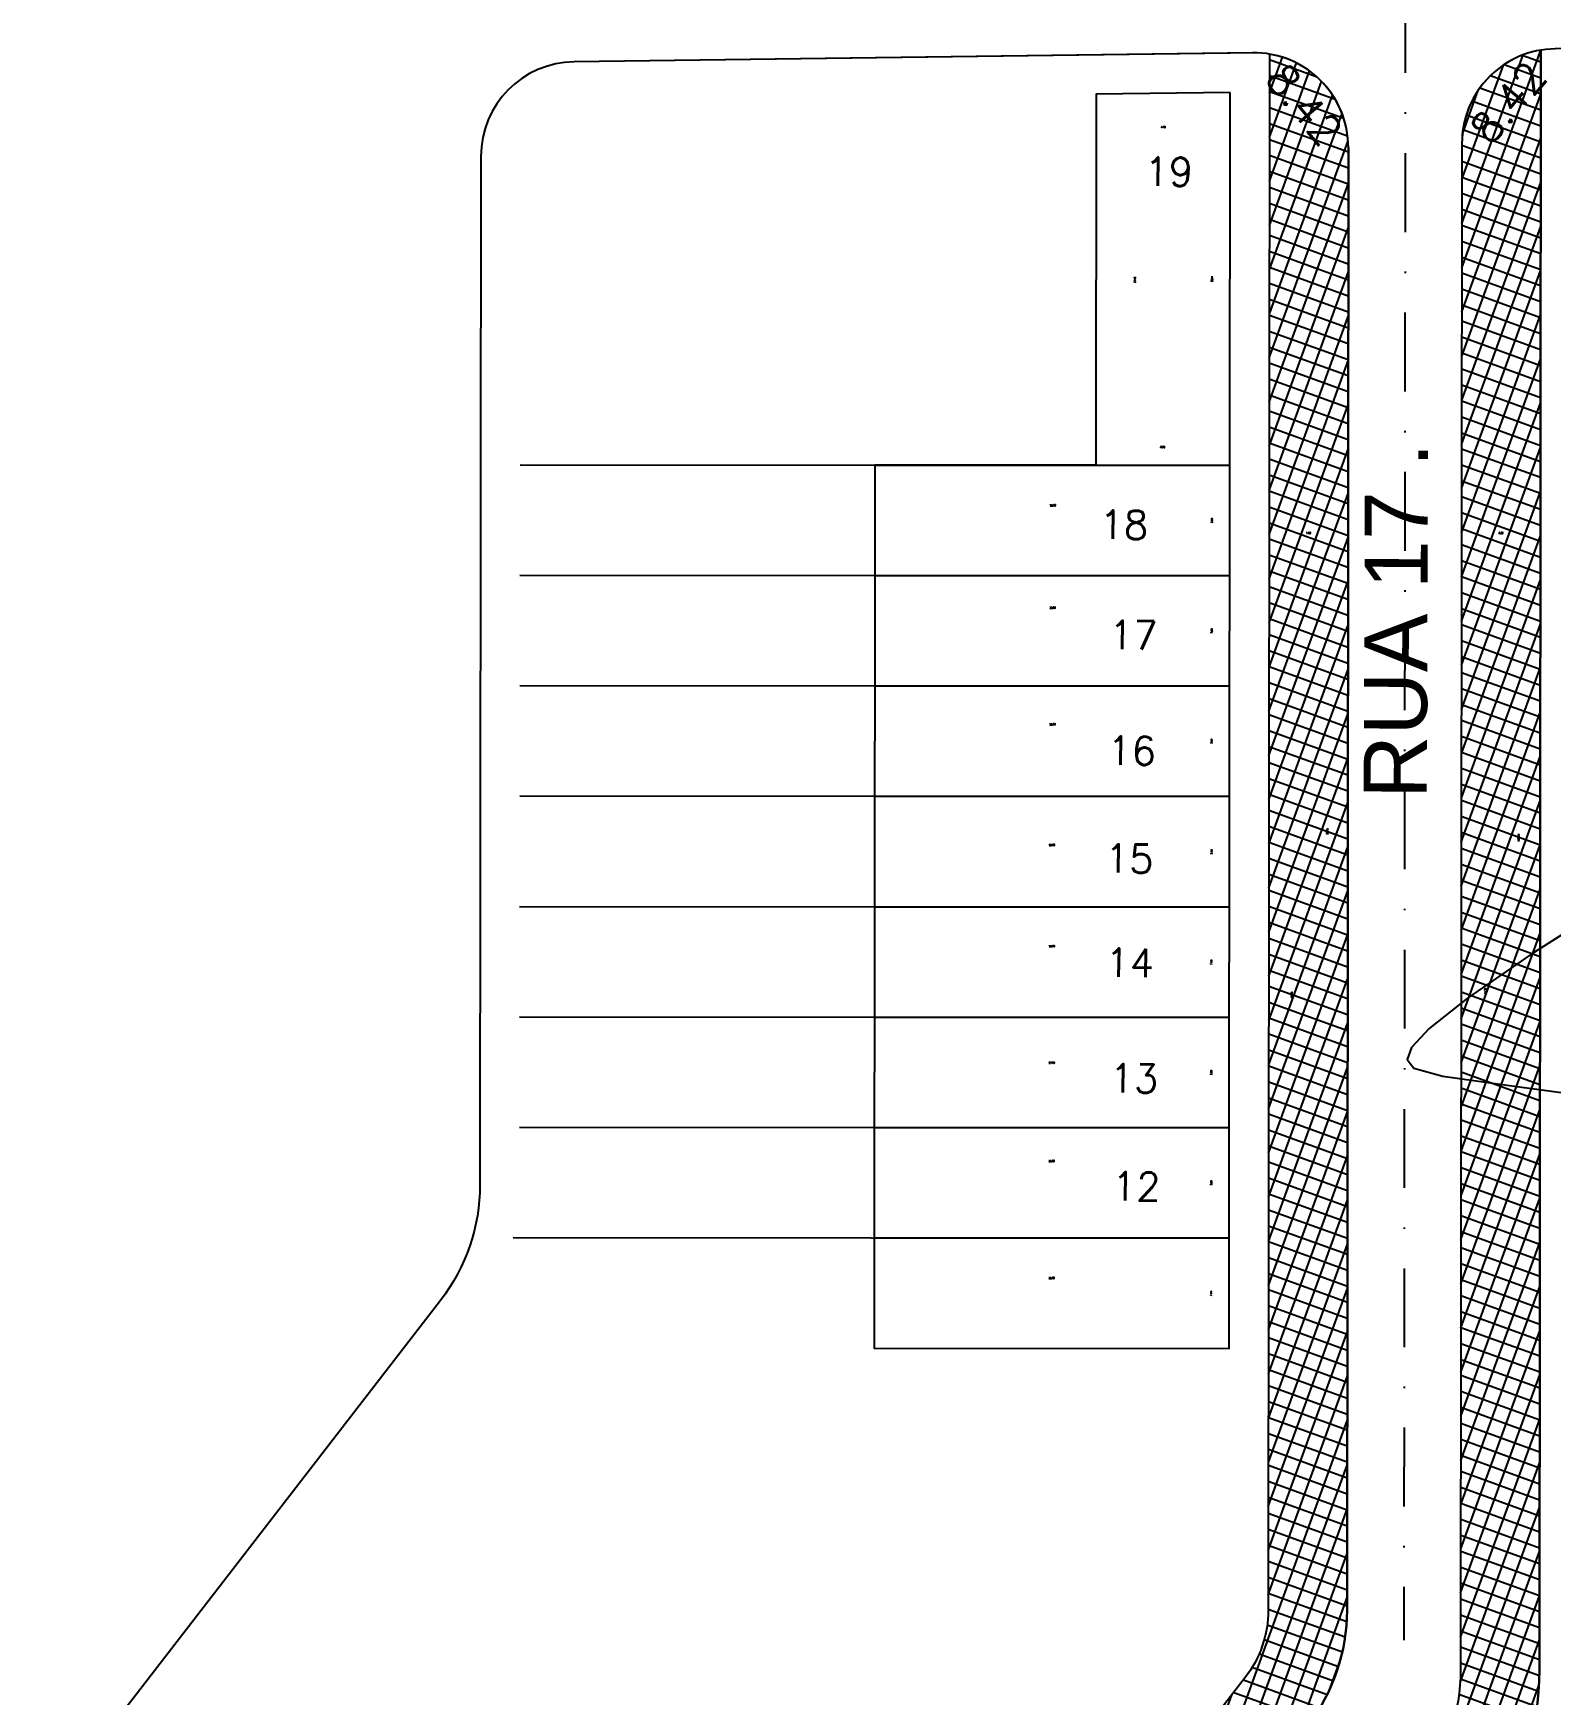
# Model space of a CAD drawing. Header units: millimetres. Extents: x 2718 to 3327, y 272 to 594.
# Drawn here: x 2718 to 2814.3, y 397.6 to 502.9 of the extents above; entities that cross this region are included whole.
import ezdxf
from ezdxf.enums import TextEntityAlignment as Align

# ---------------------------------------------------------------- set-up
doc = ezdxf.new("R2010")
doc.units = ezdxf.units.MM
doc.header["$MEASUREMENT"] = 0
doc.linetypes.add('CONTINUO', pattern=[0])
doc.linetypes.add('DASHDOT', pattern=[1, 0.5, -0.25, 0, -0.25])
doc.layers.get('DEFPOINTS').update_dxf_attribs({"linetype": 'CONTINUOUS'})
for name, color, linetype in [('AGT CI', 252, 'CONTINUOUS'), ('Bra-Rua Calçadas', 1, 'CONTINUOUS'), ('Calçada', 1, 'CONTINUOUS'), ('COTA', 7, 'CONTINUOUS'), ('EIXO DAS VIAS', 252, 'DASHDOT'), ('Lotes', 2, 'CONTINUOUS'), ('Nomes de Ruas', 3, 'CONTINUOUS'), ('Numero de lotes', 5, 'CONTINUOUS'), ('Área Verde Alameda etc.', 92, 'CONTINUOUS')]:
    doc.layers.add(name, color=color, linetype=linetype)
doc.styles.add('arcad1', font='romans.shx')
doc.styles.add('ARIAL', font='arial.ttf', dxfattribs={"height": 2})
doc.styles.add('ROMANS', font='romans.shx', dxfattribs={"height": 0.1})
doc.dimstyles.new('BOLA100', dxfattribs={"dimscale": 0, "dimtxt": 1.9, "dimasz": 0.18, "dimexe": 0.18, "dimexo": 0.063, "dimgap": 0, "dimtad": 1, "dimzin": 4, "dimdsep": 46, "dimtxsty": 'ROMANS', "dimcen": 0.09, "dimse1": 1, "dimse2": 1, "dimsd1": 1, "dimsd2": 1, "dimclrt": 256, "dimaunit": 1, "dimadec": 4, "dimazin": 0, "dimtfac": 1.2, "dimtix": 1, "dimtmove": 2, "dimatfit": 3, "dimfxl": 1, "dimtvp": 2, "dimtolj": 1, "dimtzin": 4, "dimarcsym": 0})
pattern_1 = [(70.06550867, (-309612.7063, -9592508.577), (-0.8954291075, 0.32475061731), []), (160.06550867, (-309612.7063, -9592508.577), (-0.32475061731, -0.8954291075), [])]

# ---------------------------------------------------------------- blocks, each defined once
blk = doc.blocks.new('*D285')
at = {"layer": 'DEFPOINTS', "color": 0, "transparency": 16777216}
for p in [(2792.79, 426.5), (2793.87, 426.5), (2793.86, 419.5)]:
    blk.add_point(p, dxfattribs=at)
at = {"layer": 'COTA', "transparency": 16777216, "insert": (2792.73, 423), "char_height": 0.1, "attachment_point": 5, "rotation": 89.95, "style": 'ROMANS'}
blk.add_mtext('\\A1;7.00', dxfattribs=at)
blk = doc.blocks.new('*D286')
at = {"layer": 'DEFPOINTS', "color": 0, "transparency": 16777216}
for p in [(2792.79, 433.5), (2793.88, 433.5), (2793.87, 426.5)]:
    blk.add_point(p, dxfattribs=at)
at = {"layer": 'COTA', "transparency": 16777216, "insert": (2792.74, 430), "char_height": 0.1, "attachment_point": 5, "rotation": 89.95, "style": 'ROMANS'}
blk.add_mtext('\\A1;7.00', dxfattribs=at)
blk = doc.blocks.new('*D287')
at = {"layer": 'DEFPOINTS', "color": 0, "transparency": 16777216}
for p in [(2792.8, 440.5), (2793.88, 440.5), (2793.88, 433.5)]:
    blk.add_point(p, dxfattribs=at)
at = {"layer": 'COTA', "transparency": 16777216, "insert": (2792.74, 437), "char_height": 0.1, "attachment_point": 5, "rotation": 89.95, "style": 'ROMANS'}
blk.add_mtext('\\A1;7.00', dxfattribs=at)
blk = doc.blocks.new('*D288')
at = {"layer": 'DEFPOINTS', "color": 0, "transparency": 16777216}
for p in [(2792.8, 447.5), (2793.89, 447.5), (2793.88, 440.5)]:
    blk.add_point(p, dxfattribs=at)
at = {"layer": 'COTA', "transparency": 16777216, "insert": (2792.75, 444), "char_height": 0.1, "attachment_point": 5, "rotation": 89.95, "style": 'ROMANS'}
blk.add_mtext('\\A1;7.00', dxfattribs=at)
blk = doc.blocks.new('*D289')
at = {"layer": 'DEFPOINTS', "color": 0, "transparency": 16777216}
for p in [(2792.81, 454.5), (2793.89, 454.5), (2793.89, 447.5)]:
    blk.add_point(p, dxfattribs=at)
at = {"layer": 'COTA', "transparency": 16777216, "insert": (2792.76, 451), "char_height": 0.1, "attachment_point": 5, "rotation": 89.95, "style": 'ROMANS'}
blk.add_mtext('\\A1;7.00', dxfattribs=at)
blk = doc.blocks.new('*D290')
at = {"layer": 'DEFPOINTS', "color": 0, "transparency": 16777216}
for p in [(2792.82, 461.5), (2793.9, 461.5), (2793.89, 454.5)]:
    blk.add_point(p, dxfattribs=at)
at = {"layer": 'COTA', "transparency": 16777216, "insert": (2792.76, 458), "char_height": 0.1, "attachment_point": 5, "rotation": 89.95, "style": 'ROMANS'}
blk.add_mtext('\\A1;7.00', dxfattribs=at)
blk = doc.blocks.new('*D291')
at = {"layer": 'DEFPOINTS', "color": 0, "transparency": 16777216}
for p in [(2792.82, 468.5), (2793.91, 468.5), (2793.9, 461.5)]:
    blk.add_point(p, dxfattribs=at)
at = {"layer": 'COTA', "transparency": 16777216, "insert": (2792.77, 465), "char_height": 0.1, "attachment_point": 5, "rotation": 89.95, "style": 'ROMANS'}
blk.add_mtext('\\A1;7.00', dxfattribs=at)
blk = doc.blocks.new('*D292')
at = {"layer": 'DEFPOINTS', "color": 0, "transparency": 16777216}
for p in [(2792.83, 475.5), (2793.91, 475.5), (2793.91, 468.5)]:
    blk.add_point(p, dxfattribs=at)
at = {"layer": 'COTA', "transparency": 16777216, "insert": (2792.78, 472), "char_height": 0.1, "attachment_point": 5, "rotation": 89.95, "style": 'ROMANS'}
blk.add_mtext('\\A1;7.00', dxfattribs=at)
blk = doc.blocks.new('*D293')
at = {"layer": 'DEFPOINTS', "color": 0, "transparency": 16777216}
for p in [(2792.85, 499.14), (2793.93, 499.14), (2793.91, 475.5)]:
    blk.add_point(p, dxfattribs=at)
at = {"layer": 'COTA', "transparency": 16777216, "insert": (2792.79, 487.32), "char_height": 0.1, "attachment_point": 5, "rotation": 89.95, "style": 'ROMANS'}
blk.add_mtext('\\A1;23.64', dxfattribs=at)
blk = doc.blocks.new('*D294')
at = {"layer": 'DEFPOINTS', "color": 0, "transparency": 16777216}
for p in [(2771.41, 475.52), (2793.91, 475.5), (2793.94, 473.07)]:
    blk.add_point(p, dxfattribs=at)
at = {"layer": 'COTA', "transparency": 16777216, "insert": (2782.7, 472.97), "char_height": 0.1, "attachment_point": 5, "rotation": 0.7653, "style": 'ROMANS'}
blk.add_mtext('\\A1;22.50', dxfattribs=at)
blk = doc.blocks.new('*D295')
at = {"layer": 'DEFPOINTS', "color": 0, "transparency": 16777216}
for p in [(2771.39, 454.52), (2793.89, 454.5), (2793.89, 451.38)]:
    blk.add_point(p, dxfattribs=at)
at = {"layer": 'COTA', "transparency": 16777216, "insert": (2782.64, 451.44), "char_height": 0.1, "attachment_point": 5, "rotation": 359.95, "style": 'ROMANS'}
blk.add_mtext('\\A1;22.50', dxfattribs=at)
blk = doc.blocks.new('*D296')
at = {"layer": 'DEFPOINTS', "color": 0, "transparency": 16777216}
for p in [(2771.39, 447.52), (2793.89, 447.5), (2793.89, 444.96)]:
    blk.add_point(p, dxfattribs=at)
at = {"layer": 'COTA', "transparency": 16777216, "insert": (2782.64, 445.02), "char_height": 0.1, "attachment_point": 5, "rotation": 359.95, "style": 'ROMANS'}
blk.add_mtext('\\A1;22.50', dxfattribs=at)
blk = doc.blocks.new('*D297')
at = {"layer": 'DEFPOINTS', "color": 0, "transparency": 16777216}
for p in [(2771.38, 440.52), (2793.88, 440.5), (2793.88, 437.57)]:
    blk.add_point(p, dxfattribs=at)
at = {"layer": 'COTA', "transparency": 16777216, "insert": (2782.63, 437.63), "char_height": 0.1, "attachment_point": 5, "rotation": 359.95, "style": 'ROMANS'}
blk.add_mtext('\\A1;22.50', dxfattribs=at)
blk = doc.blocks.new('*D298')
at = {"layer": 'DEFPOINTS', "color": 0, "transparency": 16777216}
for p in [(2771.37, 426.52), (2793.87, 426.5), (2793.87, 423.92)]:
    blk.add_point(p, dxfattribs=at)
at = {"layer": 'COTA', "transparency": 16777216, "insert": (2782.62, 423.98), "char_height": 0.1, "attachment_point": 5, "rotation": 359.95, "style": 'ROMANS'}
blk.add_mtext('\\A1;22.50', dxfattribs=at)
blk = doc.blocks.new('*D299')
at = {"layer": 'DEFPOINTS', "color": 0, "transparency": 16777216}
for p in [(2785.43, 499.03), (2787.96, 499.03), (2785.41, 475.51)]:
    blk.add_point(p, dxfattribs=at)
at = {"layer": 'COTA', "transparency": 16777216, "insert": (2787.9, 487.27), "char_height": 0.1, "attachment_point": 5, "rotation": 89.95, "style": 'ROMANS'}
blk.add_mtext('\\A1;23.52', dxfattribs=at)
blk = doc.blocks.new('*D300')
at = {"layer": 'DEFPOINTS', "color": 0, "transparency": 16777216}
for p in [(2793.91, 476.61), (2785.41, 475.51), (2793.91, 475.5)]:
    blk.add_point(p, dxfattribs=at)
at = {"layer": 'COTA', "transparency": 16777216, "insert": (2789.66, 476.66), "char_height": 0.1, "attachment_point": 5, "rotation": 359.95, "style": 'ROMANS'}
blk.add_mtext('\\A1;8.50', dxfattribs=at)
blk = doc.blocks.new('*D301')
at = {"layer": 'DEFPOINTS', "color": 0, "transparency": 16777216}
for p in [(2785.43, 499.03), (2793.93, 499.14), (2793.96, 496.96)]:
    blk.add_point(p, dxfattribs=at)
at = {"layer": 'COTA', "transparency": 16777216, "insert": (2789.71, 496.95), "char_height": 0.1, "attachment_point": 5, "rotation": 0.7653, "style": 'ROMANS'}
blk.add_mtext('\\A1;8.50', dxfattribs=at)
blk = doc.blocks.new('*D324')
at = {"layer": 'DEFPOINTS', "color": 0, "transparency": 16777216}
for p in [(2771.38, 433.52, 51.85), (2793.88, 433.5, 51.85), (2793.87, 431.34)]:
    blk.add_point(p, dxfattribs=at)
at = {"layer": 'COTA', "transparency": 16777216, "insert": (2782.62, 431.4), "char_height": 0.1, "attachment_point": 5, "rotation": 359.95, "style": 'ROMANS'}
blk.add_mtext('\\A1;22.50', dxfattribs=at)
blk = doc.blocks.new('*D325')
at = {"layer": 'DEFPOINTS', "color": 0, "transparency": 16777216}
for p in [(2771.4, 461.52, 51.85), (2793.9, 461.5, 51.85), (2793.93, 459.19)]:
    blk.add_point(p, dxfattribs=at)
at = {"layer": 'COTA', "transparency": 16777216, "insert": (2782.68, 459.09), "char_height": 0.1, "attachment_point": 5, "rotation": 0.7653, "style": 'ROMANS'}
blk.add_mtext('\\A1;22.50', dxfattribs=at)
blk = doc.blocks.new('*D326')
at = {"layer": 'DEFPOINTS', "color": 0, "transparency": 16777216}
for p in [(2771.41, 468.52, 51.85), (2793.91, 468.5, 51.85), (2793.93, 466.58)]:
    blk.add_point(p, dxfattribs=at)
at = {"layer": 'COTA', "transparency": 16777216, "insert": (2782.68, 466.48), "char_height": 0.1, "attachment_point": 5, "rotation": 0.7653, "style": 'ROMANS'}
blk.add_mtext('\\A1;22.50', dxfattribs=at)
blk = doc.blocks.new('*D329')
at = {"layer": 'DEFPOINTS', "color": 0, "transparency": 16777216}
for p in [(2796.41, 471.17), (2801.41, 471.17), (2801.41, 471.17)]:
    blk.add_point(p, dxfattribs=at)
at = {"layer": 'COTA', "transparency": 16777216, "insert": (2798.91, 471.22), "char_height": 0.1, "attachment_point": 5, "rotation": 359.95, "style": 'ROMANS'}
blk.add_mtext('\\A1;5.00', dxfattribs=at)
blk = doc.blocks.new('*D330')
at = {"layer": 'DEFPOINTS', "color": 0, "transparency": 16777216}
for p in [(2808.61, 471.16), (2813.61, 471.16), (2813.61, 471.16)]:
    blk.add_point(p, dxfattribs=at)
at = {"layer": 'COTA', "transparency": 16777216, "insert": (2811.11, 471.21), "char_height": 0.1, "attachment_point": 5, "rotation": 359.95, "style": 'ROMANS'}
blk.add_mtext('\\A1;5.00', dxfattribs=at)
blk = doc.blocks.new('*D331')
at = {"layer": 'DEFPOINTS', "color": 0, "transparency": 16777216}
for p in [(2796.44, 501.58), (2796.35, 402.92), (2798.52, 402.91)]:
    blk.add_point(p, dxfattribs=at)
at = {"layer": 'COTA', "transparency": 16777216, "insert": (2797.84, 441.93), "char_height": 0.1, "attachment_point": 5, "rotation": 89.95, "style": 'ROMANS'}
blk.add_mtext('\\A1;98.66', dxfattribs=at)
blk = doc.blocks.new('*D332')
at = {"layer": 'DEFPOINTS', "color": 0, "transparency": 16777216}
for p in [(2801.05, 495.66), (2801.43, 495.66), (2801.35, 402.91)]:
    blk.add_point(p, dxfattribs=at)
at = {"layer": 'COTA', "transparency": 16777216, "insert": (2800.1, 452.29), "char_height": 0.1, "attachment_point": 5, "rotation": 89.95, "style": 'ROMANS'}
blk.add_mtext('\\A1;92.75', dxfattribs=at)
blk = doc.blocks.new('*D333')
at = {"layer": 'DEFPOINTS', "color": 0, "transparency": 16777216}
for p in [(2808.63, 495.92), (2808.55, 399.14), (2810.73, 399.14)]:
    blk.add_point(p, dxfattribs=at)
at = {"layer": 'COTA', "transparency": 16777216, "insert": (2810.12, 442.17), "char_height": 0.1, "attachment_point": 5, "rotation": 89.95, "style": 'ROMANS'}
blk.add_mtext('\\A1;96.78', dxfattribs=at)
blk = doc.blocks.new('*D334')
at = {"layer": 'DEFPOINTS', "color": 0, "transparency": 16777216}
for p in [(2813.18, 501.84), (2813.64, 501.84), (2813.55, 399.14)]:
    blk.add_point(p, dxfattribs=at)
at = {"layer": 'COTA', "transparency": 16777216, "insert": (2812.23, 451.88), "char_height": 0.1, "attachment_point": 5, "rotation": 89.95, "style": 'ROMANS'}
blk.add_mtext('\\A1;102.70', dxfattribs=at)

msp = doc.modelspace()

# ---------------------------------------------------------------- hatches: boundary and pattern name
at = {"layer": 'Área Verde Alameda etc.'}
h = msp.add_hatch(dxfattribs=at)
h.set_pattern_fill('ANSI37', scale=0.3, angle=25.06551, style=0)
h.set_pattern_definition(pattern_1)
edge = h.paths.add_edge_path()
edge.add_arc((2795.43, 495.663), 6, 359.95, 440.35593)
edge.add_line((2796.435, 501.578), (2796.349, 402.917))
edge.add_arc((2789.349, 402.923), 7, 322.33827, 359.95, ccw=False)
edge.add_line((2794.891, 398.646), (2759.225, 352.435))
edge.add_arc((2762.048, 357.73), 6, 241.93233, 322.33827)
edge.add_line((2766.797, 354.064), (2798.849, 395.591))
edge.add_arc((2789.349, 402.923), 12, 322.33827, 359.95)
edge.add_line((2801.349, 402.912), (2801.43, 495.658))
h = msp.add_hatch(dxfattribs=at)
h.set_pattern_fill('ANSI37', scale=0.3, angle=25.06551, style=0)
h.set_pattern_definition(pattern_1)
edge = h.paths.add_edge_path()
edge.add_arc((2814.63, 495.919), 6, 99.54407, 142.33827)
edge.add_arc((2814.63, 495.919), 6, 142.33827, 179.95)
edge.add_line((2808.63, 495.925), (2808.546, 399.143))
edge.add_arc((2796.546, 399.154), 12, 322.33827, 359.95, ccw=False)
edge.add_line((2806.045, 391.822), (2773.375, 349.492))
edge.add_arc((2778.125, 345.826), 6, 142.33827, 222.7442)
edge.add_line((2773.718, 341.754), (2810.004, 388.767))
edge.add_arc((2796.546, 399.154), 17, 322.33827, 359.95)
edge.add_line((2813.546, 399.139), (2813.635, 501.836))

# ---------------------------------------------------------------- linework, layer by layer
at = {"layer": 'AGT CI', "color": 7}
msp.add_lwpolyline([(2818.086, 447.732), (2812.992, 444.495), (2808.989, 441.716), (2806.552, 439.792), (2805.425, 438.586), (2805.169, 437.831), (2805.583, 437.281), (2807.414, 436.778), (2811.641, 436.187), (2818.861, 435.218)], dxfattribs=at)
at = {"layer": 'Bra-Rua Calçadas', "color": 7}
for points in [[(2801.43, 495.658, 0.3659774), (2796.435, 501.578), (2796.349, 402.917, -0.1656015), (2794.891, 398.646), (2759.225, 352.435, 0.3659774), (2766.797, 354.064), (2798.849, 395.591, 0.1656015), (2801.349, 402.912)], [(2813.635, 501.836, 0.1889257), (2809.881, 499.585, 0.1656015), (2808.63, 495.925), (2808.546, 399.143, -0.1656015), (2806.045, 391.822), (2773.375, 349.492, 0.3659774), (2773.718, 341.754), (2810.004, 388.767, 0.1656015), (2813.546, 399.139)]]:
    msp.add_lwpolyline(points, format="xyb", close=True, dxfattribs=at)
at = {"layer": 'Calçada', "color": 7, "lineweight": -3}
for p, q in [((2801.43, 495.658), (2801.349, 402.912)), ((2808.63, 495.925), (2808.546, 399.143)), ((2808.63, 495.925), (2808.546, 399.143))]:
    msp.add_line(p, q, dxfattribs=at)
for points in [[(2801.349, 402.912, -0.1656015), (2798.849, 395.591, 0.1656015), (2801.349, 402.912, -0.1656015), (2798.849, 395.591, 0.1656015), (2801.349, 402.912), (2801.43, 495.658, 0.4183874), (2795.35, 501.662), (2752.349, 501.088, 0.410052), (2746.43, 495.094), (2746.373, 429.883, -0.1656015), (2743.872, 422.561), (2719.299, 390.724, 0.4142136), (2720.383, 382.308), (2758.382, 352.98, 0.4142136), (2766.797, 354.064), (2798.849, 395.591), (2766.797, 354.064)], [(2793.935, 501.643), (2752.349, 501.088, 0.410052), (2746.43, 495.094), (2746.373, 429.883, -0.1656015), (2743.872, 422.561), (2719.299, 390.724, 0.4142136), (2720.383, 382.308), (2757.194, 353.897)]]:
    msp.add_lwpolyline(points, format="xyb", dxfattribs=at)
msp.add_lwpolyline([(2863.631, 496.488, 0.4183874), (2857.551, 502.493), (2814.55, 501.919, 0.410052), (2808.63, 495.925), (2808.546, 399.143, -0.1656015), (2806.045, 391.822), (2773.375, 349.492, 0.4142136), (2774.459, 341.077), (2812.457, 311.749, 0.4142136), (2820.873, 312.833), (2861.022, 364.851, 0.1656015), (2863.522, 372.173)], format="xyb", close=True, dxfattribs=at)
msp.add_lwpolyline([(2863.631, 496.488, 0.4183874), (2857.551, 502.493), (2814.55, 501.919, 0.410052), (2808.63, 495.925), (2808.546, 399.143, -0.1656015), (2806.045, 391.822), (2773.375, 349.492, 0.4142136), (2774.459, 341.077), (2812.457, 311.749, 0.4142136), (2820.873, 312.833), (2861.022, 364.851, 0.1656015), (2863.522, 372.173)], format="xyb", close=True, dxfattribs=at)
at = {"layer": 'EIXO DAS VIAS', "color": 7, "ltscale": 10}
msp.add_line((2805.039, 505.392, 103.708), (2804.948, 401.028, 103.708), dxfattribs=at)
at = {"layer": 'Lotes', "color": 7}
for p, q in [((2793.933, 499.143), (2785.433, 499.03)), ((2793.912, 475.502), (2771.413, 475.522)), ((2785.413, 475.51), (2793.912, 475.502)), ((2771.406, 468.522), (2793.906, 468.502)), ((2793.906, 468.502), (2771.406, 468.522)), ((2793.9, 461.502), (2771.4, 461.522)), ((2771.4, 461.522), (2793.9, 461.502)), ((2793.894, 454.502), (2771.394, 454.522)), ((2771.394, 454.522), (2793.894, 454.502)), ((2771.388, 447.522), (2793.888, 447.502)), ((2793.888, 447.502), (2771.388, 447.522)), ((2793.882, 440.502), (2771.382, 440.522)), ((2771.382, 440.522), (2793.882, 440.502)), ((2771.376, 433.522), (2793.876, 433.502)), ((2793.876, 433.502), (2771.376, 433.522)), ((2793.87, 426.502), (2771.37, 426.522)), ((2771.37, 426.522), (2793.87, 426.502))]:
    msp.add_line(p, q, dxfattribs=at)
at = {"layer": 'Lotes', "color": 7, "linetype": 'CONTINUO', "lineweight": -3}
for p, q in [((2793.933, 499.143), (2785.433, 499.03)), ((2793.912, 475.502), (2771.413, 475.522)), ((2785.413, 475.51), (2793.912, 475.502)), ((2771.406, 468.522), (2793.906, 468.502)), ((2793.906, 468.502), (2771.406, 468.522)), ((2771.4, 461.522), (2793.9, 461.502)), ((2793.9, 461.502), (2771.4, 461.522)), ((2771.394, 454.522), (2793.894, 454.502)), ((2793.894, 454.502), (2771.394, 454.522)), ((2771.388, 447.522), (2793.888, 447.502)), ((2793.888, 447.502), (2771.388, 447.522)), ((2771.382, 440.522), (2793.882, 440.502)), ((2793.882, 440.502), (2771.382, 440.522)), ((2771.376, 433.522), (2793.876, 433.502)), ((2793.876, 433.502), (2771.376, 433.522)), ((2771.37, 426.522), (2793.87, 426.502)), ((2793.87, 426.502), (2771.37, 426.522))]:
    msp.add_line(p, q, dxfattribs=at)
at = {"layer": 'Lotes', "color": 7, "lineweight": -3}
for p, q in [((2748.913, 475.542), (2793.912, 475.502)), ((2748.906, 468.542), (2793.906, 468.502)), ((2748.9, 461.542), (2793.9, 461.502)), ((2748.894, 454.542), (2793.894, 454.502)), ((2748.888, 447.542), (2793.888, 447.502)), ((2748.882, 440.542), (2793.882, 440.502)), ((2748.876, 433.542), (2793.876, 433.502)), ((2748.48, 426.542), (2793.87, 426.502))]:
    msp.add_line(p, q, dxfattribs=at)
at = {"layer": 'Lotes', "color": 7}
for points in [[(2793.933, 499.143), (2785.433, 499.03), (2785.413, 475.51), (2793.912, 475.502)], [(2778.413, 475.516), (2771.413, 475.522), (2771.406, 468.522), (2793.906, 468.502), (2793.912, 475.502), (2785.413, 475.51)], [(2771.406, 468.522), (2771.4, 461.522), (2793.9, 461.502), (2793.906, 468.502)], [(2771.4, 461.522), (2771.394, 454.522), (2793.894, 454.502), (2793.9, 461.502)], [(2771.394, 454.522), (2771.388, 447.522), (2793.888, 447.502), (2793.894, 454.502)], [(2771.388, 447.522), (2771.382, 440.522), (2793.882, 440.502), (2793.888, 447.502)], [(2771.382, 440.522), (2771.376, 433.522), (2793.876, 433.502), (2793.882, 440.502)], [(2771.376, 433.522), (2771.37, 426.522), (2793.87, 426.502), (2793.876, 433.502)], [(2771.37, 426.522), (2771.364, 419.522), (2793.864, 419.502), (2793.87, 426.502)]]:
    msp.add_lwpolyline(points, close=True, dxfattribs=at)
at = {"layer": 'Área Verde Alameda etc.', "color": 7}
for points in [[(2801.43, 495.658, 0.3659774), (2796.435, 501.578), (2796.349, 402.917, -0.1656015), (2794.891, 398.646), (2759.225, 352.435, 0.3659774), (2766.797, 354.064), (2798.849, 395.591, 0.1656015), (2801.349, 402.912)], [(2813.635, 501.836, 0.1889257), (2809.881, 499.585, 0.1656015), (2808.63, 495.925), (2808.546, 399.143, -0.1656015), (2806.045, 391.822), (2773.375, 349.492, 0.3659774), (2773.718, 341.754), (2810.004, 388.767, 0.1656015), (2813.546, 399.139)]]:
    msp.add_lwpolyline(points, format="xyb", close=True, dxfattribs=at)
msp.add_lwpolyline([(2813.635, 501.836), (2813.546, 399.139, -0.1656015), (2810.004, 388.767), (2773.718, 341.754)], format="xyb", dxfattribs=at)

# ---------------------------------------------------------------- texts
at = {"layer": 'COTA', "color": 7, "char_height": 1.9, "attachment_point": 5, "style": 'ROMANS'}
for insert, rotation in [((2798.634, 498.366), 310.15297), ((2811.568, 498.512), 49.74703)]:
    msp.add_mtext('\\A1;8.42', dxfattribs=dict(at, insert=insert, rotation=rotation))
at = {"layer": 'Nomes de Ruas', "color": 7, "extrusion": (-0.019863, -0.084336, 0.996239), "style": 'ARIAL'}
msp.add_text('RUA 17 .', height=4, rotation=102.96746, dxfattribs=at).set_placement((2623.001, 1092.192, -93.356), align=Align.MIDDLE_CENTER)
at = {"layer": 'Numero de lotes', "color": 7, "style": 'arcad1'}
for s, p in [('19', (2790.051, 494.123, 103.708)), ('18', (2787.198, 471.739, 103.708)), ('17', (2787.793, 464.745, 103.708)), ('16', (2787.693, 457.413, 103.708)), ('15', (2787.539, 450.571, 103.708)), ('14', (2787.571, 443.97, 103.708)), ('13', (2787.838, 436.633, 103.708)), ('12', (2787.99, 429.787, 103.708))]:
    msp.add_text(s, height=1.8, rotation=359.22008, dxfattribs=at).set_placement(p, align=Align.MIDDLE_CENTER)

# ---------------------------------------------------------------- dimensions: what is measured, and where the dimension line sits
at = {"layer": 'COTA', "color": 7}
for base, p1, p2, angle, picture, middle in [((2798.525, 402.915), (2796.435, 501.578), (2796.349, 402.917), 269.95, '*D331', (2797.838, 441.933)), ((2813.177, 501.837), (2813.546, 399.139), (2813.635, 501.836), 89.95, '*D334', (2812.227, 451.885)), ((2801.049, 495.658), (2801.349, 402.912), (2801.43, 495.658), 89.95, '*D332', (2800.099, 452.295)), ((2810.731, 399.141), (2808.63, 495.925), (2808.546, 399.143), 269.95, '*D333', (2810.124, 442.166))]:
    dim = msp.add_linear_dim(base=base, p1=p1, p2=p2, angle=angle, dimstyle='BOLA100', override={"dimscale": 1}, dxfattribs=at)
    dim.commit()
    dim.dimension.update_dxf_attribs({"geometry": picture, "text_midpoint": middle, "dimtype": 161})
for p1, p2, distance, picture, middle in [((2785.413, 475.51), (2785.433, 499.03), -2.53, '*D299', (2787.903, 487.267)), ((2796.409, 471.171), (2801.409, 471.166), 0, '*D329', (2798.909, 471.219)), ((2808.609, 471.16), (2813.609, 471.156), 0, '*D330', (2811.109, 471.208))]:
    dim = msp.add_aligned_dim(p1=p1, p2=p2, distance=distance, dimstyle='BOLA100', override={"dimscale": 1}, dxfattribs=at)
    dim.commit()
    dim.dimension.update_dxf_attribs({"geometry": picture, "text_midpoint": middle})
for base, p1, p2, angle, picture, middle in [((2793.962, 496.957), (2785.433, 499.03), (2793.933, 499.143), 0.76528, '*D301', (2789.712, 496.951)), ((2792.849, 499.144), (2793.912, 475.502), (2793.933, 499.143), 269.95, '*D293', (2792.789, 487.324)), ((2793.913, 476.607), (2785.413, 475.51), (2793.912, 475.502), 179.95, '*D300', (2789.664, 476.661)), ((2793.945, 473.07), (2771.413, 475.522), (2793.912, 475.502), 0.76528, '*D294', (2782.696, 472.97)), ((2792.829, 475.503), (2793.906, 468.502), (2793.912, 475.502), 269.95, '*D292', (2792.776, 472.003)), ((2793.932, 466.577, -51.854), (2771.406, 468.522), (2793.906, 468.502), 0.76528, '*D326', (2782.684, 466.477, -51.854)), ((2792.822, 468.503), (2793.9, 461.502), (2793.906, 468.502), 269.95, '*D291', (2792.769, 465.003)), ((2793.931, 459.194, -51.854), (2771.4, 461.522), (2793.9, 461.502), 0.76528, '*D325', (2782.683, 459.094, -51.854)), ((2792.816, 461.503), (2793.894, 454.502), (2793.9, 461.502), 269.95, '*D290', (2792.763, 458.003)), ((2793.891, 451.384), (2771.394, 454.522), (2793.894, 454.502), 179.95, '*D295', (2782.642, 451.444)), ((2792.81, 454.503), (2793.888, 447.502), (2793.894, 454.502), 269.95, '*D289', (2792.757, 451.003)), ((2793.886, 444.964), (2771.388, 447.522), (2793.888, 447.502), 179.95, '*D296', (2782.636, 445.024)), ((2792.804, 447.503), (2793.882, 440.502), (2793.888, 447.502), 269.95, '*D288', (2792.751, 444.003)), ((2793.879, 437.569), (2771.382, 440.522), (2793.882, 440.502), 179.95, '*D297', (2782.629, 437.628)), ((2792.798, 440.503), (2793.876, 433.502), (2793.882, 440.502), 269.95, '*D287', (2792.745, 437.003)), ((2793.874, 431.336, -51.854), (2771.376, 433.522), (2793.876, 433.502), 179.95, '*D324', (2782.624, 431.396, -51.854)), ((2792.792, 433.503), (2793.87, 426.502), (2793.876, 433.502), 269.95, '*D286', (2792.739, 430.003)), ((2793.867, 423.924), (2771.37, 426.522), (2793.87, 426.502), 179.95, '*D298', (2782.618, 423.984)), ((2792.786, 426.503), (2793.864, 419.502), (2793.87, 426.502), 269.95, '*D285', (2792.733, 423.003))]:
    dim = msp.add_linear_dim(base=base, p1=p1, p2=p2, angle=angle, dimstyle='BOLA100', override={"dimscale": 1}, dxfattribs=at)
    dim.commit()
    dim.dimension.update_dxf_attribs({"geometry": picture, "text_midpoint": middle})

doc.saveas('drawing.dxf')
